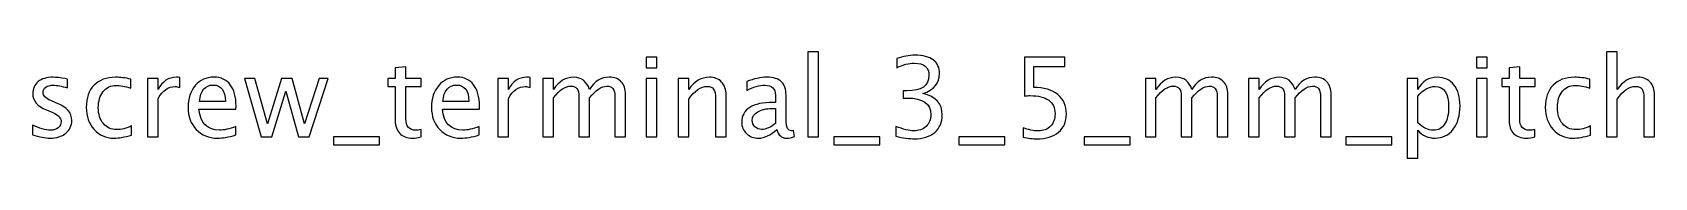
# Model space of a CAD drawing. Header units: centimetres. Extents: x -35.9 to 35.9, y -2.8 to 14.1.
# Drawn here: x 17.22 to 35.85, y 12.93 to 14.15 of the extents above; entities that cross this region are included whole.
import ezdxf

# ---------------------------------------------------------------- set-up
doc = ezdxf.new("R2010")
doc.units = ezdxf.units.CM
doc.header["$MEASUREMENT"] = 0
doc.layers.add('Layer 1', color=7, linetype='Continuous')

msp = doc.modelspace()

# ---------------------------------------------------------------- linework, layer by layer
at = {"layer": 'Layer 1'}
for points, knots in [([(21.68174, 13.17065), (21.64406, 13.16028), (21.61126, 13.1552), (21.58353, 13.1552), (21.58353, 13.1552), (21.5213, 13.1552), (21.47283, 13.17298), (21.43811, 13.20854), (21.43811, 13.20854), (21.40319, 13.2441), (21.38583, 13.29342), (21.38583, 13.35671), (21.38583, 13.35671), (21.38583, 13.35671), (21.38583, 13.7521), (21.38583, 13.7521), (21.38583, 13.7521), (21.38583, 13.7521), (21.30159, 13.7521), (21.30159, 13.7521), (21.30159, 13.7521), (21.30159, 13.7521), (21.30159, 13.84354), (21.30159, 13.84354), (21.30159, 13.84354), (21.30159, 13.84354), (21.38583, 13.84354), (21.38583, 13.84354), (21.38583, 13.84354), (21.38583, 13.84354), (21.38583, 13.96525), (21.38583, 13.96525), (21.38583, 13.96525), (21.38583, 13.96525), (21.50775, 13.97689), (21.50775, 13.97689), (21.50775, 13.97689), (21.50775, 13.97689), (21.50775, 13.84354), (21.50775, 13.84354), (21.50775, 13.84354), (21.50775, 13.84354), (21.68428, 13.84354), (21.68428, 13.84354), (21.68428, 13.84354), (21.68428, 13.84354), (21.68428, 13.7521), (21.68428, 13.7521), (21.68428, 13.7521), (21.68428, 13.7521), (21.50775, 13.7521), (21.50775, 13.7521), (21.50775, 13.7521), (21.50775, 13.7521), (21.50775, 13.37872), (21.50775, 13.37872), (21.50775, 13.37872), (21.50775, 13.29067), (21.54606, 13.24664), (21.62247, 13.24664), (21.62247, 13.24664), (21.63877, 13.24664), (21.65846, 13.24939), (21.68174, 13.25468), (21.68174, 13.25468), (21.68174, 13.25468), (21.68174, 13.17065), (21.68174, 13.17065)], [0, 0, 0, 0, 0.05555556, 0.05555556, 0.05555556, 0.05555556, 0.11111111, 0.11111111, 0.11111111, 0.11111111, 0.16666667, 0.16666667, 0.16666667, 0.16666667, 0.22222222, 0.22222222, 0.22222222, 0.22222222, 0.27777778, 0.27777778, 0.27777778, 0.27777778, 0.33333333, 0.33333333, 0.33333333, 0.33333333, 0.38888889, 0.38888889, 0.38888889, 0.38888889, 0.44444444, 0.44444444, 0.44444444, 0.44444444, 0.5, 0.5, 0.5, 0.5, 0.55555556, 0.55555556, 0.55555556, 0.55555556, 0.61111111, 0.61111111, 0.61111111, 0.61111111, 0.66666667, 0.66666667, 0.66666667, 0.66666667, 0.72222222, 0.72222222, 0.72222222, 0.72222222, 0.77777778, 0.77777778, 0.77777778, 0.77777778, 0.83333333, 0.83333333, 0.83333333, 0.83333333, 0.88888889, 0.88888889, 0.88888889, 0.88888889, 1, 1, 1, 1]), ([(24.26873, 13.96673), (24.26873, 13.96673), (24.26873, 14.08865), (24.26873, 14.08865), (24.26873, 14.08865), (24.26873, 14.08865), (24.39065, 14.08865), (24.39065, 14.08865), (24.39065, 14.08865), (24.39065, 14.08865), (24.39065, 13.96673), (24.39065, 13.96673), (24.39065, 13.96673), (24.39065, 13.96673), (24.26873, 13.96673), (24.26873, 13.96673)], [0, 0, 0, 0, 0.2, 0.2, 0.2, 0.2, 0.4, 0.4, 0.4, 0.4, 0.6, 0.6, 0.6, 0.6, 1, 1, 1, 1]), ([(26.12526, 13.17044), (26.12526, 13.17044), (26.12526, 14.14961), (26.12526, 14.14961), (26.12526, 14.14961), (26.12526, 14.14961), (26.24718, 14.14961), (26.24718, 14.14961), (26.24718, 14.14961), (26.24718, 14.14961), (26.24718, 13.17044), (26.24718, 13.17044), (26.24718, 13.17044), (26.24718, 13.17044), (26.12526, 13.17044), (26.12526, 13.17044)], [0, 0, 0, 0, 0.2, 0.2, 0.2, 0.2, 0.4, 0.4, 0.4, 0.4, 0.6, 0.6, 0.6, 0.6, 1, 1, 1, 1]), ([(27.13491, 13.17679), (27.13491, 13.17679), (27.13491, 13.29109), (27.13491, 13.29109), (27.13491, 13.29109), (27.22212, 13.25638), (27.29049, 13.23902), (27.34065, 13.23902), (27.34065, 13.23902), (27.39971, 13.23902), (27.44733, 13.25595), (27.48395, 13.29003), (27.48395, 13.29003), (27.52057, 13.32411), (27.53877, 13.36856), (27.53877, 13.42317), (27.53877, 13.42317), (27.53877, 13.55271), (27.4486, 13.61748), (27.26826, 13.61748), (27.26826, 13.61748), (27.26826, 13.61748), (27.22, 13.61748), (27.22, 13.61748), (27.22, 13.61748), (27.22, 13.61748), (27.22, 13.6994), (27.22, 13.6994), (27.22, 13.6994), (27.22, 13.6994), (27.26276, 13.70003), (27.26276, 13.70003), (27.26276, 13.70003), (27.4323, 13.70003), (27.51718, 13.75972), (27.51718, 13.87931), (27.51718, 13.87931), (27.51718, 13.97308), (27.46088, 14.02007), (27.34848, 14.02007), (27.34848, 14.02007), (27.28816, 14.02007), (27.22127, 14.00271), (27.14761, 13.968), (27.14761, 13.968), (27.14761, 13.968), (27.14761, 14.07468), (27.14761, 14.07468), (27.14761, 14.07468), (27.21979, 14.09923), (27.28943, 14.11151), (27.35631, 14.11151), (27.35631, 14.11151), (27.44733, 14.11151), (27.51739, 14.09331), (27.56608, 14.0569), (27.56608, 14.0569), (27.61476, 14.02071), (27.6391, 13.968), (27.6391, 13.899), (27.6391, 13.899), (27.6391, 13.79126), (27.57539, 13.71442), (27.44775, 13.6687), (27.44775, 13.6687), (27.59571, 13.6342), (27.66958, 13.55313), (27.66958, 13.42508), (27.66958, 13.42508), (27.66958, 13.33872), (27.64101, 13.27077), (27.58407, 13.22145), (27.58407, 13.22145), (27.52713, 13.17213), (27.44881, 13.14758), (27.34933, 13.14758), (27.34933, 13.14758), (27.2926, 13.14758), (27.22127, 13.15732), (27.13491, 13.17679)], [0, 0, 0, 0, 0.04761905, 0.04761905, 0.04761905, 0.04761905, 0.0952381, 0.0952381, 0.0952381, 0.0952381, 0.14285714, 0.14285714, 0.14285714, 0.14285714, 0.19047619, 0.19047619, 0.19047619, 0.19047619, 0.23809524, 0.23809524, 0.23809524, 0.23809524, 0.28571429, 0.28571429, 0.28571429, 0.28571429, 0.33333333, 0.33333333, 0.33333333, 0.33333333, 0.38095238, 0.38095238, 0.38095238, 0.38095238, 0.42857143, 0.42857143, 0.42857143, 0.42857143, 0.47619048, 0.47619048, 0.47619048, 0.47619048, 0.52380952, 0.52380952, 0.52380952, 0.52380952, 0.57142857, 0.57142857, 0.57142857, 0.57142857, 0.61904762, 0.61904762, 0.61904762, 0.61904762, 0.66666667, 0.66666667, 0.66666667, 0.66666667, 0.71428571, 0.71428571, 0.71428571, 0.71428571, 0.76190476, 0.76190476, 0.76190476, 0.76190476, 0.80952381, 0.80952381, 0.80952381, 0.80952381, 0.85714286, 0.85714286, 0.85714286, 0.85714286, 0.9047619, 0.9047619, 0.9047619, 0.9047619, 1, 1, 1, 1]), ([(28.59837, 13.16663), (28.59837, 13.16663), (28.59837, 13.27585), (28.59837, 13.27585), (28.59837, 13.27585), (28.65912, 13.2513), (28.71669, 13.23902), (28.77173, 13.23902), (28.77173, 13.23902), (28.83184, 13.23902), (28.87925, 13.2568), (28.91375, 13.29236), (28.91375, 13.29236), (28.94826, 13.32792), (28.9654, 13.37682), (28.9654, 13.43905), (28.9654, 13.43905), (28.9654, 13.50593), (28.94106, 13.55716), (28.89238, 13.5925), (28.89238, 13.5925), (28.84369, 13.62785), (28.77321, 13.64542), (28.68113, 13.64542), (28.68113, 13.64542), (28.65975, 13.64542), (28.63711, 13.64394), (28.61361, 13.64098), (28.61361, 13.64098), (28.61361, 13.64098), (28.61361, 14.08865), (28.61361, 14.08865), (28.61361, 14.08865), (28.61361, 14.08865), (29.07843, 14.08865), (29.07843, 14.08865), (29.07843, 14.08865), (29.07843, 14.08865), (29.07843, 13.98197), (29.07843, 13.98197), (29.07843, 13.98197), (29.07843, 13.98197), (28.72029, 13.98197), (28.72029, 13.98197), (28.72029, 13.98197), (28.72029, 13.98197), (28.72029, 13.7394), (28.72029, 13.7394), (28.72029, 13.7394), (28.8384, 13.7394), (28.93048, 13.71231), (28.99673, 13.65812), (28.99673, 13.65812), (29.06298, 13.60415), (29.09621, 13.52922), (29.09621, 13.43333), (29.09621, 13.43333), (29.09621, 13.34401), (29.06615, 13.27416), (29.00604, 13.22357), (29.00604, 13.22357), (28.94593, 13.17298), (28.86295, 13.14758), (28.75712, 13.14758), (28.75712, 13.14758), (28.70992, 13.14758), (28.657, 13.15393), (28.59837, 13.16663)], [0, 0, 0, 0, 0.05555556, 0.05555556, 0.05555556, 0.05555556, 0.11111111, 0.11111111, 0.11111111, 0.11111111, 0.16666667, 0.16666667, 0.16666667, 0.16666667, 0.22222222, 0.22222222, 0.22222222, 0.22222222, 0.27777778, 0.27777778, 0.27777778, 0.27777778, 0.33333333, 0.33333333, 0.33333333, 0.33333333, 0.38888889, 0.38888889, 0.38888889, 0.38888889, 0.44444444, 0.44444444, 0.44444444, 0.44444444, 0.5, 0.5, 0.5, 0.5, 0.55555556, 0.55555556, 0.55555556, 0.55555556, 0.61111111, 0.61111111, 0.61111111, 0.61111111, 0.66666667, 0.66666667, 0.66666667, 0.66666667, 0.72222222, 0.72222222, 0.72222222, 0.72222222, 0.77777778, 0.77777778, 0.77777778, 0.77777778, 0.83333333, 0.83333333, 0.83333333, 0.83333333, 0.88888889, 0.88888889, 0.88888889, 0.88888889, 1, 1, 1, 1]), ([(33.80918, 13.96673), (33.80918, 13.96673), (33.80918, 14.08865), (33.80918, 14.08865), (33.80918, 14.08865), (33.80918, 14.08865), (33.9311, 14.08865), (33.9311, 14.08865), (33.9311, 14.08865), (33.9311, 14.08865), (33.9311, 13.96673), (33.9311, 13.96673), (33.9311, 13.96673), (33.9311, 13.96673), (33.80918, 13.96673), (33.80918, 13.96673)], [0, 0, 0, 0, 0.2, 0.2, 0.2, 0.2, 0.4, 0.4, 0.4, 0.4, 0.6, 0.6, 0.6, 0.6, 1, 1, 1, 1]), ([(34.4772, 13.17065), (34.43952, 13.16028), (34.40672, 13.1552), (34.37899, 13.1552), (34.37899, 13.1552), (34.31676, 13.1552), (34.26829, 13.17298), (34.23357, 13.20854), (34.23357, 13.20854), (34.19865, 13.2441), (34.18129, 13.29342), (34.18129, 13.35671), (34.18129, 13.35671), (34.18129, 13.35671), (34.18129, 13.7521), (34.18129, 13.7521), (34.18129, 13.7521), (34.18129, 13.7521), (34.09705, 13.7521), (34.09705, 13.7521), (34.09705, 13.7521), (34.09705, 13.7521), (34.09705, 13.84354), (34.09705, 13.84354), (34.09705, 13.84354), (34.09705, 13.84354), (34.18129, 13.84354), (34.18129, 13.84354), (34.18129, 13.84354), (34.18129, 13.84354), (34.18129, 13.96525), (34.18129, 13.96525), (34.18129, 13.96525), (34.18129, 13.96525), (34.30321, 13.97689), (34.30321, 13.97689), (34.30321, 13.97689), (34.30321, 13.97689), (34.30321, 13.84354), (34.30321, 13.84354), (34.30321, 13.84354), (34.30321, 13.84354), (34.47974, 13.84354), (34.47974, 13.84354), (34.47974, 13.84354), (34.47974, 13.84354), (34.47974, 13.7521), (34.47974, 13.7521), (34.47974, 13.7521), (34.47974, 13.7521), (34.30321, 13.7521), (34.30321, 13.7521), (34.30321, 13.7521), (34.30321, 13.7521), (34.30321, 13.37872), (34.30321, 13.37872), (34.30321, 13.37872), (34.30321, 13.29067), (34.34152, 13.24664), (34.41793, 13.24664), (34.41793, 13.24664), (34.43423, 13.24664), (34.45392, 13.24939), (34.4772, 13.25468), (34.4772, 13.25468), (34.4772, 13.25468), (34.4772, 13.17065), (34.4772, 13.17065)], [0, 0, 0, 0, 0.05555556, 0.05555556, 0.05555556, 0.05555556, 0.11111111, 0.11111111, 0.11111111, 0.11111111, 0.16666667, 0.16666667, 0.16666667, 0.16666667, 0.22222222, 0.22222222, 0.22222222, 0.22222222, 0.27777778, 0.27777778, 0.27777778, 0.27777778, 0.33333333, 0.33333333, 0.33333333, 0.33333333, 0.38888889, 0.38888889, 0.38888889, 0.38888889, 0.44444444, 0.44444444, 0.44444444, 0.44444444, 0.5, 0.5, 0.5, 0.5, 0.55555556, 0.55555556, 0.55555556, 0.55555556, 0.61111111, 0.61111111, 0.61111111, 0.61111111, 0.66666667, 0.66666667, 0.66666667, 0.66666667, 0.72222222, 0.72222222, 0.72222222, 0.72222222, 0.77777778, 0.77777778, 0.77777778, 0.77777778, 0.83333333, 0.83333333, 0.83333333, 0.83333333, 0.88888889, 0.88888889, 0.88888889, 0.88888889, 1, 1, 1, 1]), ([(35.30164, 13.17044), (35.30164, 13.17044), (35.30164, 14.14961), (35.30164, 14.14961), (35.30164, 14.14961), (35.30164, 14.14961), (35.42356, 14.14961), (35.42356, 14.14961), (35.42356, 14.14961), (35.42356, 14.14961), (35.42356, 13.71633), (35.42356, 13.71633), (35.42356, 13.71633), (35.48812, 13.81052), (35.56728, 13.85751), (35.66084, 13.85751), (35.66084, 13.85751), (35.71968, 13.85751), (35.76646, 13.8391), (35.80096, 13.80205), (35.80096, 13.80205), (35.83546, 13.76522), (35.85282, 13.71548), (35.85282, 13.65325), (35.85282, 13.65325), (35.85282, 13.65325), (35.85282, 13.17044), (35.85282, 13.17044), (35.85282, 13.17044), (35.85282, 13.17044), (35.7309, 13.17044), (35.7309, 13.17044), (35.7309, 13.17044), (35.7309, 13.17044), (35.7309, 13.61346), (35.7309, 13.61346), (35.7309, 13.61346), (35.7309, 13.66341), (35.72349, 13.69897), (35.70889, 13.72014), (35.70889, 13.72014), (35.69407, 13.74152), (35.66973, 13.7521), (35.63565, 13.7521), (35.63565, 13.7521), (35.56072, 13.7521), (35.49002, 13.70321), (35.42356, 13.60542), (35.42356, 13.60542), (35.42356, 13.60542), (35.42356, 13.17044), (35.42356, 13.17044), (35.42356, 13.17044), (35.42356, 13.17044), (35.30164, 13.17044), (35.30164, 13.17044)], [0, 0, 0, 0, 0.06666667, 0.06666667, 0.06666667, 0.06666667, 0.13333333, 0.13333333, 0.13333333, 0.13333333, 0.2, 0.2, 0.2, 0.2, 0.26666667, 0.26666667, 0.26666667, 0.26666667, 0.33333333, 0.33333333, 0.33333333, 0.33333333, 0.4, 0.4, 0.4, 0.4, 0.46666667, 0.46666667, 0.46666667, 0.46666667, 0.53333333, 0.53333333, 0.53333333, 0.53333333, 0.6, 0.6, 0.6, 0.6, 0.66666667, 0.66666667, 0.66666667, 0.66666667, 0.73333333, 0.73333333, 0.73333333, 0.73333333, 0.8, 0.8, 0.8, 0.8, 0.86666667, 0.86666667, 0.86666667, 0.86666667, 1, 1, 1, 1]), ([(17.2179, 13.19457), (17.2179, 13.19457), (17.2179, 13.30633), (17.2179, 13.30633), (17.2179, 13.30633), (17.2977, 13.26654), (17.36691, 13.24664), (17.42597, 13.24664), (17.42597, 13.24664), (17.46111, 13.24664), (17.49032, 13.25617), (17.51339, 13.27522), (17.51339, 13.27522), (17.53646, 13.29405), (17.5481, 13.31776), (17.5481, 13.34634), (17.5481, 13.34634), (17.5481, 13.38803), (17.51572, 13.42254), (17.45095, 13.44984), (17.45095, 13.44984), (17.45095, 13.44984), (17.37961, 13.48011), (17.37961, 13.48011), (17.37961, 13.48011), (17.27442, 13.52371), (17.22171, 13.58679), (17.22171, 13.6687), (17.22171, 13.6687), (17.22171, 13.72734), (17.24245, 13.77348), (17.28394, 13.80713), (17.28394, 13.80713), (17.32543, 13.84079), (17.38237, 13.85751), (17.45454, 13.85751), (17.45454, 13.85751), (17.49201, 13.85751), (17.53858, 13.85243), (17.59382, 13.84206), (17.59382, 13.84206), (17.59382, 13.84206), (17.61922, 13.83719), (17.61922, 13.83719), (17.61922, 13.83719), (17.61922, 13.83719), (17.61922, 13.73559), (17.61922, 13.73559), (17.61922, 13.73559), (17.55128, 13.75591), (17.49709, 13.76607), (17.45666, 13.76607), (17.45666, 13.76607), (17.4211, 13.76607), (17.39295, 13.75824), (17.37157, 13.74279), (17.37157, 13.74279), (17.3504, 13.72734), (17.33982, 13.70659), (17.33982, 13.68056), (17.33982, 13.68056), (17.33982, 13.64394), (17.36945, 13.61282), (17.42893, 13.58764), (17.42893, 13.58764), (17.42893, 13.58764), (17.48756, 13.56287), (17.48756, 13.56287), (17.48756, 13.56287), (17.55403, 13.53493), (17.60102, 13.5053), (17.62853, 13.47418), (17.62853, 13.47418), (17.65626, 13.44307), (17.67002, 13.40412), (17.67002, 13.35755), (17.67002, 13.35755), (17.67002, 13.2985), (17.64674, 13.25003), (17.59996, 13.21214), (17.59996, 13.21214), (17.55339, 13.17425), (17.4937, 13.1552), (17.4211, 13.1552), (17.4211, 13.1552), (17.36522, 13.1552), (17.2977, 13.16832), (17.2179, 13.19457)], [0, 0, 0, 0, 0.04347826, 0.04347826, 0.04347826, 0.04347826, 0.08695652, 0.08695652, 0.08695652, 0.08695652, 0.13043478, 0.13043478, 0.13043478, 0.13043478, 0.17391304, 0.17391304, 0.17391304, 0.17391304, 0.2173913, 0.2173913, 0.2173913, 0.2173913, 0.26086957, 0.26086957, 0.26086957, 0.26086957, 0.30434783, 0.30434783, 0.30434783, 0.30434783, 0.34782609, 0.34782609, 0.34782609, 0.34782609, 0.39130435, 0.39130435, 0.39130435, 0.39130435, 0.43478261, 0.43478261, 0.43478261, 0.43478261, 0.47826087, 0.47826087, 0.47826087, 0.47826087, 0.52173913, 0.52173913, 0.52173913, 0.52173913, 0.56521739, 0.56521739, 0.56521739, 0.56521739, 0.60869565, 0.60869565, 0.60869565, 0.60869565, 0.65217391, 0.65217391, 0.65217391, 0.65217391, 0.69565217, 0.69565217, 0.69565217, 0.69565217, 0.73913043, 0.73913043, 0.73913043, 0.73913043, 0.7826087, 0.7826087, 0.7826087, 0.7826087, 0.82608696, 0.82608696, 0.82608696, 0.82608696, 0.86956522, 0.86956522, 0.86956522, 0.86956522, 0.91304348, 0.91304348, 0.91304348, 0.91304348, 1, 1, 1, 1]), ([(18.35688, 13.19076), (18.27793, 13.16705), (18.20977, 13.1552), (18.15241, 13.1552), (18.15241, 13.1552), (18.06139, 13.1552), (17.98604, 13.18886), (17.92614, 13.25595), (17.92614, 13.25595), (17.86624, 13.32326), (17.83618, 13.40814), (17.83618, 13.51038), (17.83618, 13.51038), (17.83618, 13.6196), (17.86581, 13.7049), (17.92508, 13.76586), (17.92508, 13.76586), (17.98435, 13.82703), (18.06711, 13.85751), (18.17337, 13.85751), (18.17337, 13.85751), (18.22565, 13.85751), (18.28449, 13.85031), (18.34926, 13.83592), (18.34926, 13.83592), (18.34926, 13.83592), (18.34926, 13.73305), (18.34926, 13.73305), (18.34926, 13.73305), (18.28047, 13.75337), (18.22438, 13.76353), (18.1812, 13.76353), (18.1812, 13.76353), (18.11854, 13.76353), (18.06838, 13.74004), (18.03091, 13.69326), (18.03091, 13.69326), (17.99345, 13.64648), (17.97461, 13.58404), (17.97461, 13.50614), (17.97461, 13.50614), (17.97461, 13.43058), (17.99408, 13.36962), (18.03282, 13.32284), (18.03282, 13.32284), (18.07155, 13.27627), (18.12214, 13.25299), (18.18501, 13.25299), (18.18501, 13.25299), (18.24068, 13.25299), (18.29783, 13.26738), (18.35688, 13.29617), (18.35688, 13.29617), (18.35688, 13.29617), (18.35688, 13.19076), (18.35688, 13.19076)], [0, 0, 0, 0, 0.06666667, 0.06666667, 0.06666667, 0.06666667, 0.13333333, 0.13333333, 0.13333333, 0.13333333, 0.2, 0.2, 0.2, 0.2, 0.26666667, 0.26666667, 0.26666667, 0.26666667, 0.33333333, 0.33333333, 0.33333333, 0.33333333, 0.4, 0.4, 0.4, 0.4, 0.46666667, 0.46666667, 0.46666667, 0.46666667, 0.53333333, 0.53333333, 0.53333333, 0.53333333, 0.6, 0.6, 0.6, 0.6, 0.66666667, 0.66666667, 0.66666667, 0.66666667, 0.73333333, 0.73333333, 0.73333333, 0.73333333, 0.8, 0.8, 0.8, 0.8, 0.86666667, 0.86666667, 0.86666667, 0.86666667, 1, 1, 1, 1]), ([(18.53997, 13.17044), (18.53997, 13.17044), (18.53997, 13.84354), (18.53997, 13.84354), (18.53997, 13.84354), (18.53997, 13.84354), (18.66189, 13.84354), (18.66189, 13.84354), (18.66189, 13.84354), (18.66189, 13.84354), (18.66189, 13.71633), (18.66189, 13.71633), (18.66189, 13.71633), (18.71036, 13.81052), (18.78064, 13.85751), (18.87292, 13.85751), (18.87292, 13.85751), (18.88541, 13.85751), (18.89853, 13.85645), (18.91208, 13.85434), (18.91208, 13.85434), (18.91208, 13.85434), (18.91208, 13.74025), (18.91208, 13.74025), (18.91208, 13.74025), (18.89091, 13.74723), (18.87229, 13.75083), (18.8562, 13.75083), (18.8562, 13.75083), (18.77873, 13.75083), (18.71396, 13.70511), (18.66189, 13.61346), (18.66189, 13.61346), (18.66189, 13.61346), (18.66189, 13.17044), (18.66189, 13.17044), (18.66189, 13.17044), (18.66189, 13.17044), (18.53997, 13.17044), (18.53997, 13.17044)], [0, 0, 0, 0, 0.09090909, 0.09090909, 0.09090909, 0.09090909, 0.18181818, 0.18181818, 0.18181818, 0.18181818, 0.27272727, 0.27272727, 0.27272727, 0.27272727, 0.36363636, 0.36363636, 0.36363636, 0.36363636, 0.45454545, 0.45454545, 0.45454545, 0.45454545, 0.54545455, 0.54545455, 0.54545455, 0.54545455, 0.63636364, 0.63636364, 0.63636364, 0.63636364, 0.72727273, 0.72727273, 0.72727273, 0.72727273, 0.81818182, 0.81818182, 0.81818182, 0.81818182, 1, 1, 1, 1]), ([(19.55364, 13.19203), (19.47173, 13.16748), (19.40166, 13.1552), (19.34324, 13.1552), (19.34324, 13.1552), (19.24355, 13.1552), (19.16248, 13.18822), (19.10004, 13.25405), (19.10004, 13.25405), (19.0376, 13.31988), (19.00627, 13.40518), (19.00627, 13.51017), (19.00627, 13.51017), (19.00627, 13.61198), (19.03379, 13.69559), (19.08903, 13.76099), (19.08903, 13.76099), (19.14428, 13.82618), (19.21497, 13.85878), (19.30112, 13.85878), (19.30112, 13.85878), (19.38261, 13.85878), (19.44569, 13.82978), (19.49014, 13.77179), (19.49014, 13.77179), (19.53459, 13.71379), (19.55682, 13.63166), (19.55682, 13.52519), (19.55682, 13.52519), (19.55682, 13.52519), (19.55618, 13.48794), (19.55618, 13.48794), (19.55618, 13.48794), (19.55618, 13.48794), (19.13073, 13.48794), (19.13073, 13.48794), (19.13073, 13.48794), (19.14851, 13.32707), (19.22704, 13.24664), (19.3661, 13.24664), (19.3661, 13.24664), (19.41712, 13.24664), (19.47956, 13.26103), (19.55364, 13.28982), (19.55364, 13.28982), (19.55364, 13.28982), (19.55364, 13.19203), (19.55364, 13.19203)], [0, 0, 0, 0, 0.07692308, 0.07692308, 0.07692308, 0.07692308, 0.15384615, 0.15384615, 0.15384615, 0.15384615, 0.23076923, 0.23076923, 0.23076923, 0.23076923, 0.30769231, 0.30769231, 0.30769231, 0.30769231, 0.38461538, 0.38461538, 0.38461538, 0.38461538, 0.46153846, 0.46153846, 0.46153846, 0.46153846, 0.53846154, 0.53846154, 0.53846154, 0.53846154, 0.61538462, 0.61538462, 0.61538462, 0.61538462, 0.69230769, 0.69230769, 0.69230769, 0.69230769, 0.76923077, 0.76923077, 0.76923077, 0.76923077, 0.84615385, 0.84615385, 0.84615385, 0.84615385, 1, 1, 1, 1]), ([(19.84595, 13.17044), (19.84595, 13.17044), (19.65291, 13.84354), (19.65291, 13.84354), (19.65291, 13.84354), (19.65291, 13.84354), (19.77187, 13.84354), (19.77187, 13.84354), (19.77187, 13.84354), (19.77187, 13.84354), (19.91982, 13.32094), (19.91982, 13.32094), (19.91982, 13.32094), (19.91982, 13.32094), (20.07942, 13.84354), (20.07942, 13.84354), (20.07942, 13.84354), (20.07942, 13.84354), (20.20134, 13.84354), (20.20134, 13.84354), (20.20134, 13.84354), (20.20134, 13.84354), (20.34167, 13.32178), (20.34167, 13.32178), (20.34167, 13.32178), (20.34167, 13.32178), (20.51143, 13.84354), (20.51143, 13.84354), (20.51143, 13.84354), (20.51143, 13.84354), (20.61557, 13.84354), (20.61557, 13.84354), (20.61557, 13.84354), (20.61557, 13.84354), (20.39586, 13.17044), (20.39586, 13.17044), (20.39586, 13.17044), (20.39586, 13.17044), (20.27394, 13.17044), (20.27394, 13.17044), (20.27394, 13.17044), (20.27394, 13.17044), (20.12958, 13.69537), (20.12958, 13.69537), (20.12958, 13.69537), (20.12958, 13.69537), (19.96787, 13.17044), (19.96787, 13.17044), (19.96787, 13.17044), (19.96787, 13.17044), (19.84595, 13.17044), (19.84595, 13.17044)], [0, 0, 0, 0, 0.07142857, 0.07142857, 0.07142857, 0.07142857, 0.14285714, 0.14285714, 0.14285714, 0.14285714, 0.21428571, 0.21428571, 0.21428571, 0.21428571, 0.28571429, 0.28571429, 0.28571429, 0.28571429, 0.35714286, 0.35714286, 0.35714286, 0.35714286, 0.42857143, 0.42857143, 0.42857143, 0.42857143, 0.5, 0.5, 0.5, 0.5, 0.57142857, 0.57142857, 0.57142857, 0.57142857, 0.64285714, 0.64285714, 0.64285714, 0.64285714, 0.71428571, 0.71428571, 0.71428571, 0.71428571, 0.78571429, 0.78571429, 0.78571429, 0.78571429, 0.85714286, 0.85714286, 0.85714286, 0.85714286, 1, 1, 1, 1]), ([(22.34976, 13.19203), (22.26785, 13.16748), (22.19778, 13.1552), (22.13936, 13.1552), (22.13936, 13.1552), (22.03967, 13.1552), (21.9586, 13.18822), (21.89616, 13.25405), (21.89616, 13.25405), (21.83372, 13.31988), (21.80239, 13.40518), (21.80239, 13.51017), (21.80239, 13.51017), (21.80239, 13.61198), (21.82991, 13.69559), (21.88515, 13.76099), (21.88515, 13.76099), (21.9404, 13.82618), (22.01109, 13.85878), (22.09724, 13.85878), (22.09724, 13.85878), (22.17873, 13.85878), (22.24181, 13.82978), (22.28626, 13.77179), (22.28626, 13.77179), (22.33071, 13.71379), (22.35294, 13.63166), (22.35294, 13.52519), (22.35294, 13.52519), (22.35294, 13.52519), (22.3523, 13.48794), (22.3523, 13.48794), (22.3523, 13.48794), (22.3523, 13.48794), (21.92685, 13.48794), (21.92685, 13.48794), (21.92685, 13.48794), (21.94463, 13.32707), (22.02316, 13.24664), (22.16222, 13.24664), (22.16222, 13.24664), (22.21324, 13.24664), (22.27568, 13.26103), (22.34976, 13.28982), (22.34976, 13.28982), (22.34976, 13.28982), (22.34976, 13.19203), (22.34976, 13.19203)], [0, 0, 0, 0, 0.07692308, 0.07692308, 0.07692308, 0.07692308, 0.15384615, 0.15384615, 0.15384615, 0.15384615, 0.23076923, 0.23076923, 0.23076923, 0.23076923, 0.30769231, 0.30769231, 0.30769231, 0.30769231, 0.38461538, 0.38461538, 0.38461538, 0.38461538, 0.46153846, 0.46153846, 0.46153846, 0.46153846, 0.53846154, 0.53846154, 0.53846154, 0.53846154, 0.61538462, 0.61538462, 0.61538462, 0.61538462, 0.69230769, 0.69230769, 0.69230769, 0.69230769, 0.76923077, 0.76923077, 0.76923077, 0.76923077, 0.84615385, 0.84615385, 0.84615385, 0.84615385, 1, 1, 1, 1]), ([(22.56333, 13.17044), (22.56333, 13.17044), (22.56333, 13.84354), (22.56333, 13.84354), (22.56333, 13.84354), (22.56333, 13.84354), (22.68525, 13.84354), (22.68525, 13.84354), (22.68525, 13.84354), (22.68525, 13.84354), (22.68525, 13.71633), (22.68525, 13.71633), (22.68525, 13.71633), (22.73372, 13.81052), (22.804, 13.85751), (22.89628, 13.85751), (22.89628, 13.85751), (22.90877, 13.85751), (22.92189, 13.85645), (22.93544, 13.85434), (22.93544, 13.85434), (22.93544, 13.85434), (22.93544, 13.74025), (22.93544, 13.74025), (22.93544, 13.74025), (22.91427, 13.74723), (22.89565, 13.75083), (22.87956, 13.75083), (22.87956, 13.75083), (22.80209, 13.75083), (22.73732, 13.70511), (22.68525, 13.61346), (22.68525, 13.61346), (22.68525, 13.61346), (22.68525, 13.17044), (22.68525, 13.17044), (22.68525, 13.17044), (22.68525, 13.17044), (22.56333, 13.17044), (22.56333, 13.17044)], [0, 0, 0, 0, 0.09090909, 0.09090909, 0.09090909, 0.09090909, 0.18181818, 0.18181818, 0.18181818, 0.18181818, 0.27272727, 0.27272727, 0.27272727, 0.27272727, 0.36363636, 0.36363636, 0.36363636, 0.36363636, 0.45454545, 0.45454545, 0.45454545, 0.45454545, 0.54545455, 0.54545455, 0.54545455, 0.54545455, 0.63636364, 0.63636364, 0.63636364, 0.63636364, 0.72727273, 0.72727273, 0.72727273, 0.72727273, 0.81818182, 0.81818182, 0.81818182, 0.81818182, 1, 1, 1, 1]), ([(23.08297, 13.17044), (23.08297, 13.17044), (23.08297, 13.84354), (23.08297, 13.84354), (23.08297, 13.84354), (23.08297, 13.84354), (23.20489, 13.84354), (23.20489, 13.84354), (23.20489, 13.84354), (23.20489, 13.84354), (23.20489, 13.71633), (23.20489, 13.71633), (23.20489, 13.71633), (23.26437, 13.81052), (23.34057, 13.85751), (23.43391, 13.85751), (23.43391, 13.85751), (23.52387, 13.85751), (23.58504, 13.81052), (23.61764, 13.71633), (23.61764, 13.71633), (23.67543, 13.81137), (23.75078, 13.85878), (23.84328, 13.85878), (23.84328, 13.85878), (23.90233, 13.85878), (23.94826, 13.84142), (23.98107, 13.8065), (23.98107, 13.8065), (24.01388, 13.77157), (24.03039, 13.72268), (24.03039, 13.65981), (24.03039, 13.65981), (24.03039, 13.65981), (24.03039, 13.17044), (24.03039, 13.17044), (24.03039, 13.17044), (24.03039, 13.17044), (23.90847, 13.17044), (23.90847, 13.17044), (23.90847, 13.17044), (23.90847, 13.17044), (23.90847, 13.63971), (23.90847, 13.63971), (23.90847, 13.63971), (23.90847, 13.71633), (23.87799, 13.75464), (23.81703, 13.75464), (23.81703, 13.75464), (23.75374, 13.75464), (23.68728, 13.70998), (23.61764, 13.62044), (23.61764, 13.62044), (23.61764, 13.62044), (23.61764, 13.17044), (23.61764, 13.17044), (23.61764, 13.17044), (23.61764, 13.17044), (23.49572, 13.17044), (23.49572, 13.17044), (23.49572, 13.17044), (23.49572, 13.17044), (23.49572, 13.64013), (23.49572, 13.64013), (23.49572, 13.64013), (23.49572, 13.71739), (23.46482, 13.75591), (23.4028, 13.75591), (23.4028, 13.75591), (23.3412, 13.75591), (23.27516, 13.71104), (23.20489, 13.62108), (23.20489, 13.62108), (23.20489, 13.62108), (23.20489, 13.17044), (23.20489, 13.17044), (23.20489, 13.17044), (23.20489, 13.17044), (23.08297, 13.17044), (23.08297, 13.17044)], [0, 0, 0, 0, 0.04761905, 0.04761905, 0.04761905, 0.04761905, 0.0952381, 0.0952381, 0.0952381, 0.0952381, 0.14285714, 0.14285714, 0.14285714, 0.14285714, 0.19047619, 0.19047619, 0.19047619, 0.19047619, 0.23809524, 0.23809524, 0.23809524, 0.23809524, 0.28571429, 0.28571429, 0.28571429, 0.28571429, 0.33333333, 0.33333333, 0.33333333, 0.33333333, 0.38095238, 0.38095238, 0.38095238, 0.38095238, 0.42857143, 0.42857143, 0.42857143, 0.42857143, 0.47619048, 0.47619048, 0.47619048, 0.47619048, 0.52380952, 0.52380952, 0.52380952, 0.52380952, 0.57142857, 0.57142857, 0.57142857, 0.57142857, 0.61904762, 0.61904762, 0.61904762, 0.61904762, 0.66666667, 0.66666667, 0.66666667, 0.66666667, 0.71428571, 0.71428571, 0.71428571, 0.71428571, 0.76190476, 0.76190476, 0.76190476, 0.76190476, 0.80952381, 0.80952381, 0.80952381, 0.80952381, 0.85714286, 0.85714286, 0.85714286, 0.85714286, 0.9047619, 0.9047619, 0.9047619, 0.9047619, 1, 1, 1, 1]), ([(24.26873, 13.17044), (24.26873, 13.17044), (24.26873, 13.84354), (24.26873, 13.84354), (24.26873, 13.84354), (24.26873, 13.84354), (24.39065, 13.84354), (24.39065, 13.84354), (24.39065, 13.84354), (24.39065, 13.84354), (24.39065, 13.17044), (24.39065, 13.17044), (24.39065, 13.17044), (24.39065, 13.17044), (24.26873, 13.17044), (24.26873, 13.17044)], [0, 0, 0, 0, 0.2, 0.2, 0.2, 0.2, 0.4, 0.4, 0.4, 0.4, 0.6, 0.6, 0.6, 0.6, 1, 1, 1, 1]), ([(24.63576, 13.17044), (24.63576, 13.17044), (24.63576, 13.84354), (24.63576, 13.84354), (24.63576, 13.84354), (24.63576, 13.84354), (24.75768, 13.84354), (24.75768, 13.84354), (24.75768, 13.84354), (24.75768, 13.84354), (24.75768, 13.71633), (24.75768, 13.71633), (24.75768, 13.71633), (24.82224, 13.81052), (24.9014, 13.85751), (24.99496, 13.85751), (24.99496, 13.85751), (25.0538, 13.85751), (25.10058, 13.8391), (25.13508, 13.80205), (25.13508, 13.80205), (25.16958, 13.76522), (25.18694, 13.71548), (25.18694, 13.65325), (25.18694, 13.65325), (25.18694, 13.65325), (25.18694, 13.17044), (25.18694, 13.17044), (25.18694, 13.17044), (25.18694, 13.17044), (25.06502, 13.17044), (25.06502, 13.17044), (25.06502, 13.17044), (25.06502, 13.17044), (25.06502, 13.61346), (25.06502, 13.61346), (25.06502, 13.61346), (25.06502, 13.66341), (25.05761, 13.69897), (25.04301, 13.72014), (25.04301, 13.72014), (25.02819, 13.74152), (25.00385, 13.7521), (24.96977, 13.7521), (24.96977, 13.7521), (24.89484, 13.7521), (24.82414, 13.70321), (24.75768, 13.60542), (24.75768, 13.60542), (24.75768, 13.60542), (24.75768, 13.17044), (24.75768, 13.17044), (24.75768, 13.17044), (24.75768, 13.17044), (24.63576, 13.17044), (24.63576, 13.17044)], [0, 0, 0, 0, 0.06666667, 0.06666667, 0.06666667, 0.06666667, 0.13333333, 0.13333333, 0.13333333, 0.13333333, 0.2, 0.2, 0.2, 0.2, 0.26666667, 0.26666667, 0.26666667, 0.26666667, 0.33333333, 0.33333333, 0.33333333, 0.33333333, 0.4, 0.4, 0.4, 0.4, 0.46666667, 0.46666667, 0.46666667, 0.46666667, 0.53333333, 0.53333333, 0.53333333, 0.53333333, 0.6, 0.6, 0.6, 0.6, 0.66666667, 0.66666667, 0.66666667, 0.66666667, 0.73333333, 0.73333333, 0.73333333, 0.73333333, 0.8, 0.8, 0.8, 0.8, 0.86666667, 0.86666667, 0.86666667, 0.86666667, 1, 1, 1, 1]), ([(25.77093, 13.25617), (25.6977, 13.18886), (25.62721, 13.1552), (25.55948, 13.1552), (25.55948, 13.1552), (25.50381, 13.1552), (25.45745, 13.17256), (25.42084, 13.20748), (25.42084, 13.20748), (25.38401, 13.24241), (25.36559, 13.28643), (25.36559, 13.33956), (25.36559, 13.33956), (25.36559, 13.41301), (25.39649, 13.46953), (25.4583, 13.5089), (25.4583, 13.5089), (25.52011, 13.54827), (25.6088, 13.56795), (25.72437, 13.56795), (25.72437, 13.56795), (25.72437, 13.56795), (25.75294, 13.56795), (25.75294, 13.56795), (25.75294, 13.56795), (25.75294, 13.56795), (25.75294, 13.64902), (25.75294, 13.64902), (25.75294, 13.64902), (25.75294, 13.72712), (25.7123, 13.76607), (25.63081, 13.76607), (25.63081, 13.76607), (25.56773, 13.76607), (25.49873, 13.74617), (25.42401, 13.70638), (25.42401, 13.70638), (25.42401, 13.70638), (25.42401, 13.80671), (25.42401, 13.80671), (25.42401, 13.80671), (25.50614, 13.84058), (25.58361, 13.85751), (25.65621, 13.85751), (25.65621, 13.85751), (25.73093, 13.85751), (25.78617, 13.84058), (25.82152, 13.8065), (25.82152, 13.8065), (25.85708, 13.77242), (25.87486, 13.71993), (25.87486, 13.64902), (25.87486, 13.64902), (25.87486, 13.64902), (25.87486, 13.34485), (25.87486, 13.34485), (25.87486, 13.34485), (25.87486, 13.27522), (25.89624, 13.24029), (25.93921, 13.24029), (25.93921, 13.24029), (25.9445, 13.24029), (25.95233, 13.24114), (25.9627, 13.24283), (25.9627, 13.24283), (25.9627, 13.24283), (25.97138, 13.1751), (25.97138, 13.1751), (25.97138, 13.1751), (25.94365, 13.16176), (25.91317, 13.1552), (25.87973, 13.1552), (25.87973, 13.1552), (25.82279, 13.1552), (25.7866, 13.18886), (25.77093, 13.25617)], [0, 0, 0, 0, 0.05, 0.05, 0.05, 0.05, 0.1, 0.1, 0.1, 0.1, 0.15, 0.15, 0.15, 0.15, 0.2, 0.2, 0.2, 0.2, 0.25, 0.25, 0.25, 0.25, 0.3, 0.3, 0.3, 0.3, 0.35, 0.35, 0.35, 0.35, 0.4, 0.4, 0.4, 0.4, 0.45, 0.45, 0.45, 0.45, 0.5, 0.5, 0.5, 0.5, 0.55, 0.55, 0.55, 0.55, 0.6, 0.6, 0.6, 0.6, 0.65, 0.65, 0.65, 0.65, 0.7, 0.7, 0.7, 0.7, 0.75, 0.75, 0.75, 0.75, 0.8, 0.8, 0.8, 0.8, 0.85, 0.85, 0.85, 0.85, 0.9, 0.9, 0.9, 0.9, 1, 1, 1, 1]), ([(30.00341, 13.17044), (30.00341, 13.17044), (30.00341, 13.84354), (30.00341, 13.84354), (30.00341, 13.84354), (30.00341, 13.84354), (30.12533, 13.84354), (30.12533, 13.84354), (30.12533, 13.84354), (30.12533, 13.84354), (30.12533, 13.71633), (30.12533, 13.71633), (30.12533, 13.71633), (30.18481, 13.81052), (30.26101, 13.85751), (30.35435, 13.85751), (30.35435, 13.85751), (30.44431, 13.85751), (30.50548, 13.81052), (30.53808, 13.71633), (30.53808, 13.71633), (30.59587, 13.81137), (30.67122, 13.85878), (30.76372, 13.85878), (30.76372, 13.85878), (30.82277, 13.85878), (30.8687, 13.84142), (30.90151, 13.8065), (30.90151, 13.8065), (30.93432, 13.77157), (30.95083, 13.72268), (30.95083, 13.65981), (30.95083, 13.65981), (30.95083, 13.65981), (30.95083, 13.17044), (30.95083, 13.17044), (30.95083, 13.17044), (30.95083, 13.17044), (30.82891, 13.17044), (30.82891, 13.17044), (30.82891, 13.17044), (30.82891, 13.17044), (30.82891, 13.63971), (30.82891, 13.63971), (30.82891, 13.63971), (30.82891, 13.71633), (30.79843, 13.75464), (30.73747, 13.75464), (30.73747, 13.75464), (30.67418, 13.75464), (30.60772, 13.70998), (30.53808, 13.62044), (30.53808, 13.62044), (30.53808, 13.62044), (30.53808, 13.17044), (30.53808, 13.17044), (30.53808, 13.17044), (30.53808, 13.17044), (30.41616, 13.17044), (30.41616, 13.17044), (30.41616, 13.17044), (30.41616, 13.17044), (30.41616, 13.64013), (30.41616, 13.64013), (30.41616, 13.64013), (30.41616, 13.71739), (30.38526, 13.75591), (30.32324, 13.75591), (30.32324, 13.75591), (30.26164, 13.75591), (30.1956, 13.71104), (30.12533, 13.62108), (30.12533, 13.62108), (30.12533, 13.62108), (30.12533, 13.17044), (30.12533, 13.17044), (30.12533, 13.17044), (30.12533, 13.17044), (30.00341, 13.17044), (30.00341, 13.17044)], [0, 0, 0, 0, 0.04761905, 0.04761905, 0.04761905, 0.04761905, 0.0952381, 0.0952381, 0.0952381, 0.0952381, 0.14285714, 0.14285714, 0.14285714, 0.14285714, 0.19047619, 0.19047619, 0.19047619, 0.19047619, 0.23809524, 0.23809524, 0.23809524, 0.23809524, 0.28571429, 0.28571429, 0.28571429, 0.28571429, 0.33333333, 0.33333333, 0.33333333, 0.33333333, 0.38095238, 0.38095238, 0.38095238, 0.38095238, 0.42857143, 0.42857143, 0.42857143, 0.42857143, 0.47619048, 0.47619048, 0.47619048, 0.47619048, 0.52380952, 0.52380952, 0.52380952, 0.52380952, 0.57142857, 0.57142857, 0.57142857, 0.57142857, 0.61904762, 0.61904762, 0.61904762, 0.61904762, 0.66666667, 0.66666667, 0.66666667, 0.66666667, 0.71428571, 0.71428571, 0.71428571, 0.71428571, 0.76190476, 0.76190476, 0.76190476, 0.76190476, 0.80952381, 0.80952381, 0.80952381, 0.80952381, 0.85714286, 0.85714286, 0.85714286, 0.85714286, 0.9047619, 0.9047619, 0.9047619, 0.9047619, 1, 1, 1, 1]), ([(31.18917, 13.17044), (31.18917, 13.17044), (31.18917, 13.84354), (31.18917, 13.84354), (31.18917, 13.84354), (31.18917, 13.84354), (31.31109, 13.84354), (31.31109, 13.84354), (31.31109, 13.84354), (31.31109, 13.84354), (31.31109, 13.71633), (31.31109, 13.71633), (31.31109, 13.71633), (31.37057, 13.81052), (31.44677, 13.85751), (31.54011, 13.85751), (31.54011, 13.85751), (31.63007, 13.85751), (31.69124, 13.81052), (31.72384, 13.71633), (31.72384, 13.71633), (31.78163, 13.81137), (31.85698, 13.85878), (31.94948, 13.85878), (31.94948, 13.85878), (32.00853, 13.85878), (32.05446, 13.84142), (32.08727, 13.8065), (32.08727, 13.8065), (32.12008, 13.77157), (32.13659, 13.72268), (32.13659, 13.65981), (32.13659, 13.65981), (32.13659, 13.65981), (32.13659, 13.17044), (32.13659, 13.17044), (32.13659, 13.17044), (32.13659, 13.17044), (32.01467, 13.17044), (32.01467, 13.17044), (32.01467, 13.17044), (32.01467, 13.17044), (32.01467, 13.63971), (32.01467, 13.63971), (32.01467, 13.63971), (32.01467, 13.71633), (31.98419, 13.75464), (31.92323, 13.75464), (31.92323, 13.75464), (31.85994, 13.75464), (31.79348, 13.70998), (31.72384, 13.62044), (31.72384, 13.62044), (31.72384, 13.62044), (31.72384, 13.17044), (31.72384, 13.17044), (31.72384, 13.17044), (31.72384, 13.17044), (31.60192, 13.17044), (31.60192, 13.17044), (31.60192, 13.17044), (31.60192, 13.17044), (31.60192, 13.64013), (31.60192, 13.64013), (31.60192, 13.64013), (31.60192, 13.71739), (31.57102, 13.75591), (31.509, 13.75591), (31.509, 13.75591), (31.4474, 13.75591), (31.38136, 13.71104), (31.31109, 13.62108), (31.31109, 13.62108), (31.31109, 13.62108), (31.31109, 13.17044), (31.31109, 13.17044), (31.31109, 13.17044), (31.31109, 13.17044), (31.18917, 13.17044), (31.18917, 13.17044)], [0, 0, 0, 0, 0.04761905, 0.04761905, 0.04761905, 0.04761905, 0.0952381, 0.0952381, 0.0952381, 0.0952381, 0.14285714, 0.14285714, 0.14285714, 0.14285714, 0.19047619, 0.19047619, 0.19047619, 0.19047619, 0.23809524, 0.23809524, 0.23809524, 0.23809524, 0.28571429, 0.28571429, 0.28571429, 0.28571429, 0.33333333, 0.33333333, 0.33333333, 0.33333333, 0.38095238, 0.38095238, 0.38095238, 0.38095238, 0.42857143, 0.42857143, 0.42857143, 0.42857143, 0.47619048, 0.47619048, 0.47619048, 0.47619048, 0.52380952, 0.52380952, 0.52380952, 0.52380952, 0.57142857, 0.57142857, 0.57142857, 0.57142857, 0.61904762, 0.61904762, 0.61904762, 0.61904762, 0.66666667, 0.66666667, 0.66666667, 0.66666667, 0.71428571, 0.71428571, 0.71428571, 0.71428571, 0.76190476, 0.76190476, 0.76190476, 0.76190476, 0.80952381, 0.80952381, 0.80952381, 0.80952381, 0.85714286, 0.85714286, 0.85714286, 0.85714286, 0.9047619, 0.9047619, 0.9047619, 0.9047619, 1, 1, 1, 1]), ([(33.00993, 12.92533), (33.00993, 12.92533), (33.00993, 13.84354), (33.00993, 13.84354), (33.00993, 13.84354), (33.00993, 13.84354), (33.13185, 13.84354), (33.13185, 13.84354), (33.13185, 13.84354), (33.13185, 13.84354), (33.13185, 13.71633), (33.13185, 13.71633), (33.13185, 13.71633), (33.1818, 13.81052), (33.25695, 13.85751), (33.35706, 13.85751), (33.35706, 13.85751), (33.43813, 13.85751), (33.50184, 13.82809), (33.54841, 13.76903), (33.54841, 13.76903), (33.59498, 13.70998), (33.61826, 13.62933), (33.61826, 13.5271), (33.61826, 13.5271), (33.61826, 13.41576), (33.5918, 13.3258), (33.5391, 13.25765), (33.5391, 13.25765), (33.48639, 13.18928), (33.41697, 13.1552), (33.33103, 13.1552), (33.33103, 13.1552), (33.25123, 13.1552), (33.18477, 13.18568), (33.13185, 13.24685), (33.13185, 13.24685), (33.13185, 13.24685), (33.13185, 12.92533), (33.13185, 12.92533), (33.13185, 12.92533), (33.13185, 12.92533), (33.00993, 12.92533), (33.00993, 12.92533)], [0, 0, 0, 0, 0.08333333, 0.08333333, 0.08333333, 0.08333333, 0.16666667, 0.16666667, 0.16666667, 0.16666667, 0.25, 0.25, 0.25, 0.25, 0.33333333, 0.33333333, 0.33333333, 0.33333333, 0.41666667, 0.41666667, 0.41666667, 0.41666667, 0.5, 0.5, 0.5, 0.5, 0.58333333, 0.58333333, 0.58333333, 0.58333333, 0.66666667, 0.66666667, 0.66666667, 0.66666667, 0.75, 0.75, 0.75, 0.75, 0.83333333, 0.83333333, 0.83333333, 0.83333333, 1, 1, 1, 1]), ([(33.80918, 13.17044), (33.80918, 13.17044), (33.80918, 13.84354), (33.80918, 13.84354), (33.80918, 13.84354), (33.80918, 13.84354), (33.9311, 13.84354), (33.9311, 13.84354), (33.9311, 13.84354), (33.9311, 13.84354), (33.9311, 13.17044), (33.9311, 13.17044), (33.9311, 13.17044), (33.9311, 13.17044), (33.80918, 13.17044), (33.80918, 13.17044)], [0, 0, 0, 0, 0.2, 0.2, 0.2, 0.2, 0.4, 0.4, 0.4, 0.4, 0.6, 0.6, 0.6, 0.6, 1, 1, 1, 1]), ([(35.11855, 13.19076), (35.0396, 13.16705), (34.97144, 13.1552), (34.91408, 13.1552), (34.91408, 13.1552), (34.82306, 13.1552), (34.74771, 13.18886), (34.68781, 13.25595), (34.68781, 13.25595), (34.62791, 13.32326), (34.59785, 13.40814), (34.59785, 13.51038), (34.59785, 13.51038), (34.59785, 13.6196), (34.62748, 13.7049), (34.68675, 13.76586), (34.68675, 13.76586), (34.74602, 13.82703), (34.82878, 13.85751), (34.93504, 13.85751), (34.93504, 13.85751), (34.98732, 13.85751), (35.04616, 13.85031), (35.11093, 13.83592), (35.11093, 13.83592), (35.11093, 13.83592), (35.11093, 13.73305), (35.11093, 13.73305), (35.11093, 13.73305), (35.04214, 13.75337), (34.98605, 13.76353), (34.94287, 13.76353), (34.94287, 13.76353), (34.88021, 13.76353), (34.83005, 13.74004), (34.79258, 13.69326), (34.79258, 13.69326), (34.75512, 13.64648), (34.73628, 13.58404), (34.73628, 13.50614), (34.73628, 13.50614), (34.73628, 13.43058), (34.75575, 13.36962), (34.79449, 13.32284), (34.79449, 13.32284), (34.83322, 13.27627), (34.88381, 13.25299), (34.94668, 13.25299), (34.94668, 13.25299), (35.00235, 13.25299), (35.0595, 13.26738), (35.11855, 13.29617), (35.11855, 13.29617), (35.11855, 13.29617), (35.11855, 13.19076), (35.11855, 13.19076)], [0, 0, 0, 0, 0.06666667, 0.06666667, 0.06666667, 0.06666667, 0.13333333, 0.13333333, 0.13333333, 0.13333333, 0.2, 0.2, 0.2, 0.2, 0.26666667, 0.26666667, 0.26666667, 0.26666667, 0.33333333, 0.33333333, 0.33333333, 0.33333333, 0.4, 0.4, 0.4, 0.4, 0.46666667, 0.46666667, 0.46666667, 0.46666667, 0.53333333, 0.53333333, 0.53333333, 0.53333333, 0.6, 0.6, 0.6, 0.6, 0.66666667, 0.66666667, 0.66666667, 0.66666667, 0.73333333, 0.73333333, 0.73333333, 0.73333333, 0.8, 0.8, 0.8, 0.8, 0.86666667, 0.86666667, 0.86666667, 0.86666667, 1, 1, 1, 1]), ([(19.13708, 13.57938), (19.13708, 13.57938), (19.43426, 13.57938), (19.43426, 13.57938), (19.43426, 13.57938), (19.43426, 13.70469), (19.38748, 13.76734), (19.29414, 13.76734), (19.29414, 13.76734), (19.20016, 13.76734), (19.14788, 13.70469), (19.13708, 13.57938)], [0, 0, 0, 0, 0.25, 0.25, 0.25, 0.25, 0.5, 0.5, 0.5, 0.5, 1, 1, 1, 1]), ([(21.9332, 13.57938), (21.9332, 13.57938), (22.23038, 13.57938), (22.23038, 13.57938), (22.23038, 13.57938), (22.23038, 13.70469), (22.1836, 13.76734), (22.09026, 13.76734), (22.09026, 13.76734), (21.99628, 13.76734), (21.944, 13.70469), (21.9332, 13.57938)], [0, 0, 0, 0, 0.25, 0.25, 0.25, 0.25, 0.5, 0.5, 0.5, 0.5, 1, 1, 1, 1]), ([(33.13185, 13.33088), (33.19472, 13.27479), (33.25462, 13.24664), (33.31156, 13.24664), (33.31156, 13.24664), (33.36765, 13.24664), (33.41104, 13.27014), (33.44152, 13.31691), (33.44152, 13.31691), (33.47221, 13.36369), (33.48745, 13.42952), (33.48745, 13.51461), (33.48745, 13.51461), (33.48745, 13.67209), (33.43538, 13.75083), (33.33124, 13.75083), (33.33124, 13.75083), (33.26308, 13.75083), (33.19662, 13.714), (33.13185, 13.64013), (33.13185, 13.64013), (33.13185, 13.64013), (33.13185, 13.33088), (33.13185, 13.33088)], [0, 0, 0, 0, 0.14285714, 0.14285714, 0.14285714, 0.14285714, 0.28571429, 0.28571429, 0.28571429, 0.28571429, 0.42857143, 0.42857143, 0.42857143, 0.42857143, 0.57142857, 0.57142857, 0.57142857, 0.57142857, 0.71428571, 0.71428571, 0.71428571, 0.71428571, 1, 1, 1, 1]), ([(25.75294, 13.32263), (25.75294, 13.32263), (25.75294, 13.49556), (25.75294, 13.49556), (25.75294, 13.49556), (25.75294, 13.49556), (25.71378, 13.49683), (25.71378, 13.49683), (25.71378, 13.49683), (25.64605, 13.49683), (25.59144, 13.48434), (25.54974, 13.45937), (25.54974, 13.45937), (25.50825, 13.43418), (25.48751, 13.40095), (25.48751, 13.35946), (25.48751, 13.35946), (25.48751, 13.33046), (25.49788, 13.30591), (25.51841, 13.2858), (25.51841, 13.2858), (25.53916, 13.26569), (25.56435, 13.25553), (25.59419, 13.25553), (25.59419, 13.25553), (25.64499, 13.25553), (25.69791, 13.27797), (25.75294, 13.32263)], [0, 0, 0, 0, 0.125, 0.125, 0.125, 0.125, 0.25, 0.25, 0.25, 0.25, 0.375, 0.375, 0.375, 0.375, 0.5, 0.5, 0.5, 0.5, 0.625, 0.625, 0.625, 0.625, 0.75, 0.75, 0.75, 0.75, 1, 1, 1, 1]), ([(20.67717, 13.079), (20.67717, 13.079), (20.67717, 13.17044), (20.67717, 13.17044), (20.67717, 13.17044), (20.67717, 13.17044), (21.20549, 13.17044), (21.20549, 13.17044), (21.20549, 13.17044), (21.20549, 13.17044), (21.20549, 13.079), (21.20549, 13.079), (21.20549, 13.079), (21.20549, 13.079), (20.67717, 13.079), (20.67717, 13.079)], [0, 0, 0, 0, 0.2, 0.2, 0.2, 0.2, 0.4, 0.4, 0.4, 0.4, 0.6, 0.6, 0.6, 0.6, 1, 1, 1, 1]), ([(26.42371, 13.079), (26.42371, 13.079), (26.42371, 13.17044), (26.42371, 13.17044), (26.42371, 13.17044), (26.42371, 13.17044), (26.95203, 13.17044), (26.95203, 13.17044), (26.95203, 13.17044), (26.95203, 13.17044), (26.95203, 13.079), (26.95203, 13.079), (26.95203, 13.079), (26.95203, 13.079), (26.42371, 13.079), (26.42371, 13.079)], [0, 0, 0, 0, 0.2, 0.2, 0.2, 0.2, 0.4, 0.4, 0.4, 0.4, 0.6, 0.6, 0.6, 0.6, 1, 1, 1, 1]), ([(27.86177, 13.079), (27.86177, 13.079), (27.86177, 13.17044), (27.86177, 13.17044), (27.86177, 13.17044), (27.86177, 13.17044), (28.39009, 13.17044), (28.39009, 13.17044), (28.39009, 13.17044), (28.39009, 13.17044), (28.39009, 13.079), (28.39009, 13.079), (28.39009, 13.079), (28.39009, 13.079), (27.86177, 13.079), (27.86177, 13.079)], [0, 0, 0, 0, 0.2, 0.2, 0.2, 0.2, 0.4, 0.4, 0.4, 0.4, 0.6, 0.6, 0.6, 0.6, 1, 1, 1, 1]), ([(29.29983, 13.079), (29.29983, 13.079), (29.29983, 13.17044), (29.29983, 13.17044), (29.29983, 13.17044), (29.29983, 13.17044), (29.82815, 13.17044), (29.82815, 13.17044), (29.82815, 13.17044), (29.82815, 13.17044), (29.82815, 13.079), (29.82815, 13.079), (29.82815, 13.079), (29.82815, 13.079), (29.29983, 13.079), (29.29983, 13.079)], [0, 0, 0, 0, 0.2, 0.2, 0.2, 0.2, 0.4, 0.4, 0.4, 0.4, 0.6, 0.6, 0.6, 0.6, 1, 1, 1, 1]), ([(32.30635, 13.079), (32.30635, 13.079), (32.30635, 13.17044), (32.30635, 13.17044), (32.30635, 13.17044), (32.30635, 13.17044), (32.83467, 13.17044), (32.83467, 13.17044), (32.83467, 13.17044), (32.83467, 13.17044), (32.83467, 13.079), (32.83467, 13.079), (32.83467, 13.079), (32.83467, 13.079), (32.30635, 13.079), (32.30635, 13.079)], [0, 0, 0, 0, 0.2, 0.2, 0.2, 0.2, 0.4, 0.4, 0.4, 0.4, 0.6, 0.6, 0.6, 0.6, 1, 1, 1, 1])]:
    msp.add_open_spline(points, degree=3, knots=knots, dxfattribs=at)

doc.saveas('drawing.dxf')
